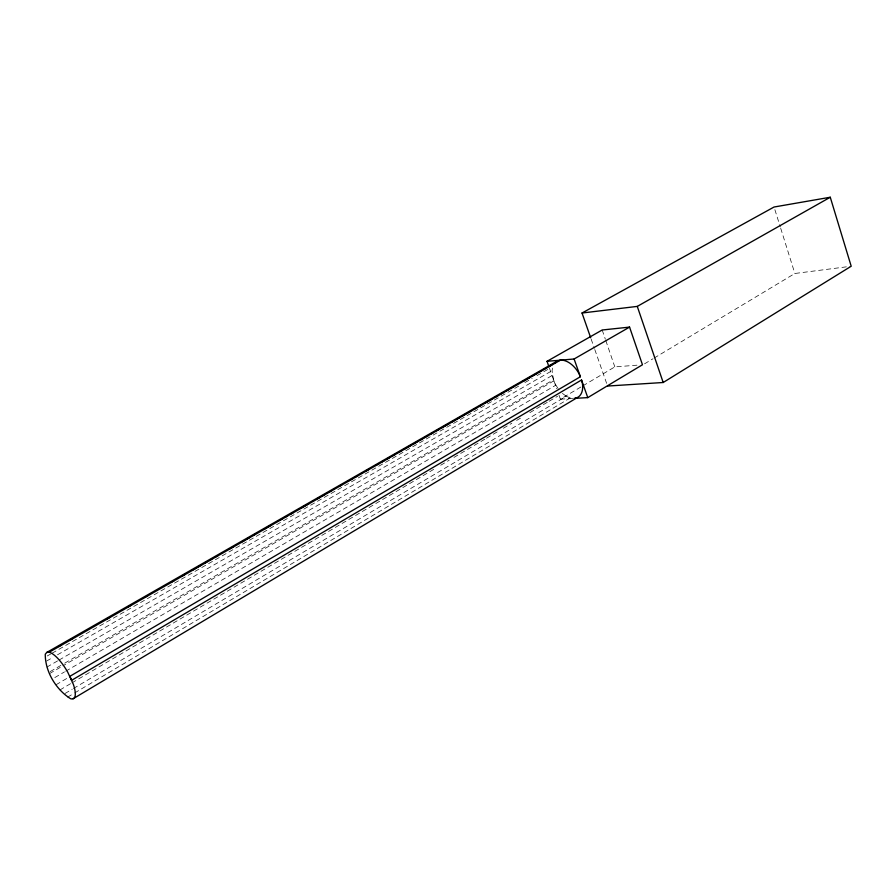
<?xml version="1.0" encoding="UTF-8"?>
<svg xmlns="http://www.w3.org/2000/svg" width="896" height="896" viewBox="0 0 896 896"><rect width="100%" height="100%" fill="white"/><g stroke="black" fill="none" stroke-linecap="round" stroke-linejoin="round"><path stroke-width="0.67" stroke-dasharray="4.48 3.36" d="M64.736 663.152L553.526 379.736L552.082 370.686L552.81 366.576M644.56 363.821L652.904 358.803M654.102 358.086L794.853 273.482L849.822 266.403M67.491 697.211L73.506 693.627M74.715 692.91L570.259 397.947L572.779 398.238M558.992 395.226L560.392 399.157L581.683 386.534M582.87 385.84L614.813 366.901L639.699 364.974M65.027 693.493L72.24 689.214M73.45 688.498L566.294 396.245L570.259 397.947M59.92 689.965L70.762 683.558M71.971 682.853L435.882 468.082M440.709 465.237L449.142 460.253M453.958 457.408L485.296 438.917M486.494 438.211L498.546 431.099M503.373 428.254L511.806 423.27M516.622 420.437L522.648 416.875M529.883 412.608L547.949 401.946M549.158 401.229L557.592 396.256M56.022 684.768L68.085 677.69M54.824 677.566L64.478 671.922M65.688 671.227L555.89 385.157L553.907 380.8L62.91 665.84M50.221 671.574L63.526 663.858M49.605 673.568L61.701 666.546M46.883 667.083L57.792 660.789M59.002 660.083L552.384 375.368M46.558 661.08L52.629 657.597M57.478 654.808L552.082 370.686M47.23 655.984L50.859 653.901M52.08 653.218L520.083 385.314M524.933 382.536L532.202 378.37M537.051 375.603L547.96 369.354M560.392 399.157L574.045 398.395M562.419 393.411L566.294 396.245M555.89 385.157L558.118 388.517M549.349 367.898L553.526 379.736M553.907 380.8L556.685 388.662M591.158 339.091L594.35 348.23M594.798 349.53L607.118 384.742M602.19 329.997L605.349 339.214M605.797 340.536L614.813 366.901M774.883 209.675L780.293 226.957M780.707 228.29L794.853 273.482"/><path stroke-width="1.34" d="M46.76 652.434L45.27 654.192C45.08 671.496 56.056 689.718 70.672 698.757A26.667 8.344 59.7 0 0 73.338 684.32L67.715 672.134A26.667 8.344 59.7 0 0 49.146 652.254L46.76 652.434L557.122 361.122L560.426 360.17A20.843 12.902 59.7 0 1 578.872 373.386L580.384 376.746L69.877 676.323L71.702 680.277L581.538 379.994L587.776 397.622L642.466 364.762L629.563 327.107L602.19 329.997L547.03 361.312L548.878 366.576M554.534 363.317L557.122 361.122M607.578 386.042L663.186 382.502L851.2 266.235L830.267 197.243L774.054 207.021L582.03 313.018L590.699 337.792M73.136 698.746L577.371 397.544M547.03 361.312L574.101 358.994L629.563 327.107M58.643 646.554L61.074 645.165M69.586 640.304L72.016 638.915M107.262 618.778L109.693 617.389M127.926 606.984L131.566 604.901M144.939 597.262L147.37 595.874M171.674 581.986L174.104 580.597M182.616 575.736L185.046 574.347M192.338 570.192L195.989 568.109M198.419 566.72L200.85 565.331M204.49 563.248L206.92 561.859M209.35 560.47L211.781 559.082M215.432 556.998L217.862 555.61M230.014 548.666L233.666 546.582M242.166 541.722L244.597 540.333M247.038 538.944L249.469 537.555M253.109 535.472L255.539 534.083M264.051 529.234L271.342 525.067M279.854 520.206L282.285 518.818M284.715 517.429L287.146 516.04M290.786 513.957L293.216 512.568M301.728 507.707L309.019 503.541M317.531 498.68L319.962 497.291M322.392 495.902L324.822 494.514M328.462 492.43L330.893 491.042M339.405 486.192L341.835 484.803M349.126 480.637L352.778 478.554M355.208 477.165L357.638 475.776M366.139 470.915L368.57 469.526M375.872 465.36L379.512 463.277M381.942 461.888L384.373 460.499M386.803 459.11L390.454 457.027M392.885 455.638L395.315 454.25M398.955 452.166L401.386 450.778M403.816 449.389L411.118 445.234M413.549 443.845L417.189 441.762M419.619 440.373L422.05 438.984M424.48 437.595L428.131 435.512M430.562 434.123L432.992 432.734M436.632 430.651L439.062 429.262M441.504 427.874L448.795 423.707M451.226 422.318L454.866 420.235M457.296 418.846L459.726 417.458M462.157 416.069L465.808 413.986M468.238 412.597L470.669 411.208M474.32 409.125L476.75 407.736M479.181 406.358L481.611 404.97M485.251 402.886L492.542 398.72M494.973 397.331L497.403 395.942M501.054 393.859L503.485 392.47M505.915 391.082L508.346 389.693M511.997 387.61L514.427 386.221M522.928 381.36L530.219 377.194M532.65 375.805L536.301 373.722M538.731 372.333L541.162 370.944M543.592 369.555L546.022 368.166M549.674 366.083L552.104 364.706M49.146 652.254L560.426 360.17M582.03 313.018L637.28 306.398L830.267 197.243M574.045 398.395L587.776 397.622M574.101 358.994L580.384 376.746M637.28 306.398L663.186 382.502M581.538 379.994L582.4 383.387A20.843 12.902 59.7 0 1 575.21 398.25"/></g></svg>
